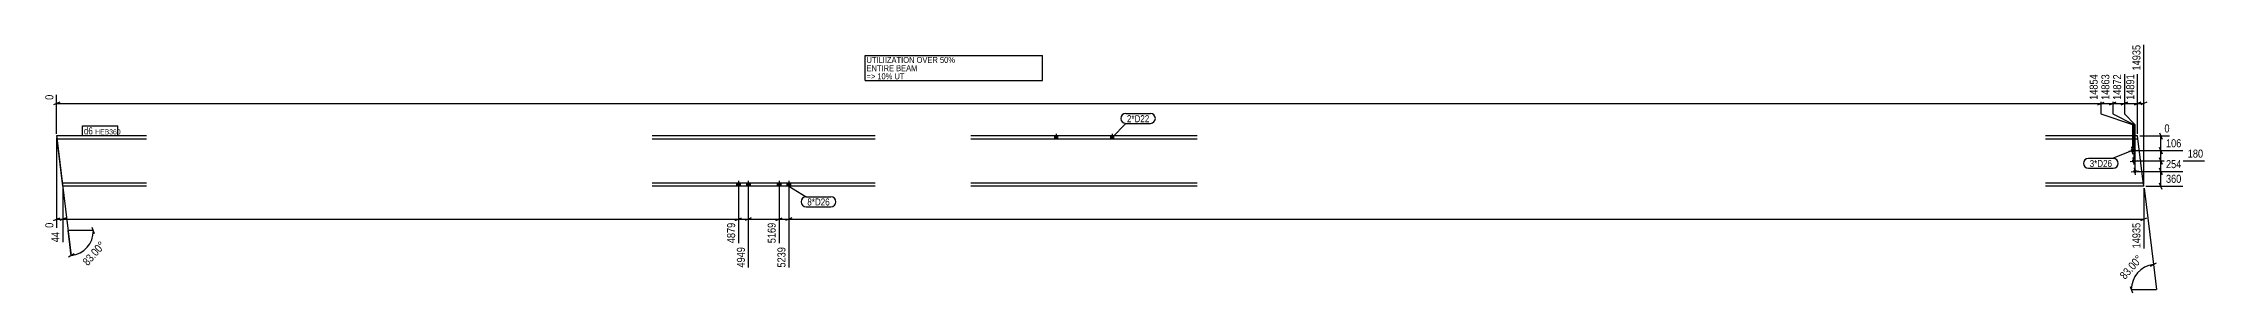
# Model space of a CAD drawing. Header units: millimetres. Extents: x 33 to 40896, y 45 to 1829.
# Drawn here: x 25428 to 40896, y 45 to 1829 of the extents above; entities that cross this region are included whole.
import ezdxf

# ---------------------------------------------------------------- set-up
doc = ezdxf.new("R2010")
doc.units = ezdxf.units.MM
doc.linetypes.add('DXK_LINE_DOT2', pattern=[3.9198, 1.9599, -1.9599])
for name, color, linetype in [('MÅLSÆTNING', 7, 'Continuous'), ('STÅL', 7, 'Continuous'), ('TEKST', 7, 'Continuous')]:
    doc.layers.add(name, color=color, linetype=linetype)
doc.styles.add('Arial Narrow', font='ARIALN.TTF', dxfattribs={"height": 0.2})

msp = doc.modelspace()

# ---------------------------------------------------------------- hatches: boundary and pattern name
at = {"layer": 'STÅL', "linetype": 'Continuous'}
for points in [[(32665, 1144), (32687, 1144), (32687, 1167), (32665, 1167)], [(33065, 1144), (33087, 1144), (33087, 1167), (33065, 1167)], [(40365, 1060, -1), (40390, 1063, -1)], [(40374, 985, -1), (40400, 988, -1)], [(30390, 807), (30416, 807), (30416, 829), (30390, 829)], [(30390, 807), (30416, 807), (30416, 829), (30390, 829)], [(30460, 807), (30486, 807), (30486, 829), (30460, 829)], [(30460, 807), (30486, 807), (30486, 829), (30460, 829)], [(30680, 807), (30706, 807), (30706, 829), (30680, 829)], [(30680, 807), (30706, 807), (30706, 829), (30680, 829)], [(30750, 807), (30776, 807), (30776, 829), (30750, 829)], [(30750, 807), (30776, 807), (30776, 829), (30750, 829)], [(40383, 911, -1), (40409, 914, -1)]]:
    msp.add_hatch(color=3, dxfattribs=at).paths.add_polyline_path(points)

# ---------------------------------------------------------------- linework, layer by layer
at = {"layer": 'MÅLSÆTNING', "color": 7, "linetype": 'Continuous'}
for p, q in [((40459, 822), (40459, 1817)), ((40153, 1607), (40153, 1323)), ((40237, 1607), (40237, 1323)), ((40415, 1182), (40415, 1607)), ((25546, 1407), (25501, 1389)), ((25524, 1182), (25524, 1460)), ((25524, 1398), (40153, 1398)), ((40130, 1389), (40175, 1407)), ((40321, 1398), (40415, 1398)), ((40392, 1389), (40437, 1407)), ((40437, 1407), (40392, 1389)), ((40415, 1398), (40459, 1398)), ((40482, 1407), (40437, 1389)), ((40153, 1323), (40378, 1248)), ((40153, 1323), (40378, 1248)), ((40237, 1323), (40387, 1248)), ((40237, 1323), (40387, 1248)), ((40321, 1323), (40396, 1248)), ((40321, 1323), (40396, 1248)), ((40378, 1248), (40378, 1076)), ((40378, 1248), (40378, 1076)), ((40387, 1248), (40387, 1002)), ((40387, 1248), (40387, 1002)), ((40396, 1248), (40396, 927)), ((40396, 1248), (40396, 927)), ((25524, 1152), (25524, 509)), ((25526, 1152), (25629, 310)), ((40430, 1167), (40644, 1167)), ((40572, 1189), (40590, 1144)), ((40590, 1039), (40572, 1084)), ((40572, 1084), (40590, 1039)), ((40581, 1061), (40581, 1167)), ((40393, 1061), (40738, 1061)), ((40393, 1061), (40738, 1061)), ((40402, 987), (40894, 987)), ((40402, 987), (40894, 987)), ((40590, 964), (40572, 1009)), ((40590, 890), (40572, 935)), ((40572, 935), (40590, 890)), ((40581, 987), (40581, 1061)), ((40581, 912), (40581, 987)), ((25568, 792), (25568, 406)), ((25568, 792), (25568, 406)), ((40411, 912), (40738, 912)), ((40411, 912), (40738, 912)), ((40461, 792), (40528, 246)), ((40474, 807), (40738, 807)), ((40590, 784), (40572, 829)), ((40581, 807), (40581, 912)), ((30403, 748), (30403, 399)), ((30473, 748), (30473, 225)), ((30473, 748), (30473, 225)), ((30693, 748), (30693, 399)), ((30763, 748), (30763, 225)), ((30763, 748), (30763, 225)), ((25501, 562), (25546, 580)), ((25524, 571), (25568, 571)), ((25591, 580), (25546, 562)), ((25591, 580), (25546, 562)), ((25568, 571), (30403, 571)), ((25787, 489), (25607, 489)), ((25629, 310), (25607, 489)), ((25796, 467), (25778, 512)), ((30380, 562), (30425, 580)), ((30380, 562), (30425, 580)), ((30403, 571), (30473, 571)), ((30495, 580), (30450, 562)), ((30495, 580), (30450, 562)), ((30473, 571), (30693, 571)), ((30670, 562), (30715, 580)), ((30670, 562), (30715, 580)), ((30693, 571), (30763, 571)), ((30785, 580), (30740, 562)), ((30785, 580), (30740, 562)), ((30763, 571), (40459, 571)), ((40437, 562), (40482, 580)), ((25650, 322), (25608, 299)), ((40507, 234), (40549, 258)), ((40528, 246), (40550, 68)), ((40361, 90), (40379, 45)), ((40370, 68), (40550, 68))]:
    msp.add_line(p, q, dxfattribs=at)
for centre, start, end in [((25607, 489), 277, 360), ((40550, 68), 97, 180)]:
    msp.add_arc(centre, 180, start, end, dxfattribs=at)
at = {"layer": 'STÅL', "color": 2, "linetype": 'Continuous'}
for p, q in [((26168, 1167), (25524, 1167)), ((25524, 1167), (25527, 1144)), ((26168, 1144), (25527, 1144)), ((25563, 846), (25527, 1144)), ((31381, 1167), (29785, 1167)), ((31381, 1144), (29785, 1144)), ((33686, 1167), (32065, 1167)), ((33686, 1144), (32065, 1144)), ((40415, 1167), (39757, 1167)), ((40418, 1144), (39757, 1144)), ((40453, 856), (40415, 1167)), ((25568, 807), (25563, 846)), ((26168, 829), (25565, 829)), ((26168, 807), (25568, 807)), ((31381, 829), (29785, 829)), ((31381, 807), (29785, 807)), ((33686, 829), (32065, 829)), ((33686, 807), (32065, 807)), ((40456, 829), (39757, 829)), ((40459, 807), (39757, 807)), ((40456, 829), (40453, 856)), ((40459, 807), (40456, 829))]:
    msp.add_line(p, q, dxfattribs=at)
at = {"layer": 'STÅL', "color": 3, "linetype": 'Continuous'}
for p, q in [((32665, 1167), (32665, 1144)), ((32676, 1180), (32676, 1144)), ((32687, 1167), (32687, 1144)), ((33065, 1167), (33065, 1144)), ((33076, 1180), (33076, 1144)), ((33087, 1167), (33087, 1144)), ((40381, 1035), (40374, 1087)), ((40352, 1058), (40403, 1064)), ((40361, 984), (40412, 990)), ((40390, 961), (40384, 1013)), ((40399, 887), (40393, 938)), ((30390, 829), (30390, 807)), ((30390, 829), (30390, 807)), ((30403, 844), (30403, 739)), ((30403, 844), (30403, 739)), ((30416, 829), (30416, 807)), ((30416, 829), (30416, 807)), ((30460, 829), (30460, 807)), ((30460, 829), (30460, 807)), ((30473, 844), (30473, 739)), ((30473, 844), (30473, 739)), ((30486, 829), (30486, 807)), ((30486, 829), (30486, 807)), ((30680, 829), (30680, 807)), ((30680, 829), (30680, 807)), ((30693, 844), (30693, 739)), ((30693, 844), (30693, 739)), ((30706, 829), (30706, 807)), ((30706, 829), (30706, 807)), ((30750, 829), (30750, 807)), ((30750, 829), (30750, 807)), ((30763, 844), (30763, 739)), ((30763, 844), (30763, 739)), ((30776, 829), (30776, 807)), ((30776, 829), (30776, 807)), ((40370, 909), (40422, 916))]:
    msp.add_line(p, q, dxfattribs=at)
at = {"layer": 'STÅL', "color": 7, "linetype": 'DXK_LINE_DOT2'}
msp.add_line((40456, 829), (40454, 846), dxfattribs=at)

# ---------------------------------------------------------------- wipeouts: each hides what was drawn before it
at = {"color": 0, "linetype": 'Continuous'}
msp.add_wipeout([(32237, 1571), (32237, 1616), (31319, 1616), (31319, 1571)], dxfattribs=at).dxf.layer = 'TEKST'
at = {"color": 0}
for points in [[(33342, 1264), (33342, 1317), (33183, 1317), (33183, 1264)], [(40232, 944), (40232, 997), (40072, 997), (40072, 944)], [(31056, 669), (31056, 721), (30896, 721), (30896, 669)]]:
    msp.add_wipeout(points, dxfattribs=at).dxf.layer = 'TEKST'

# ---------------------------------------------------------------- next in the draw order: wipeouts: each hides what was drawn before it
at = {"color": 0, "linetype": 'Continuous'}
for points, layer in [([(40447, 1829), (40363, 1829), (40363, 1622), (40447, 1622)], 'MÅLSÆTNING'), ([(40141, 1619), (40057, 1619), (40057, 1412), (40141, 1412)], 'MÅLSÆTNING'), ([(25512, 1472), (25428, 1472), (25428, 1412), (25512, 1412)], 'MÅLSÆTNING'), ([(40656, 1179), (40656, 1263), (40595, 1263), (40595, 1179)], 'MÅLSÆTNING'), ([(25556, 491), (25472, 491), (25472, 394), (25556, 394)], 'MÅLSÆTNING'), ([(30461, 383), (30377, 383), (30377, 213), (30461, 213)], 'MÅLSÆTNING'), ([(30751, 383), (30667, 383), (30667, 213), (30751, 213)], 'MÅLSÆTNING'), ([(32322, 1629), (32322, 1674), (31319, 1674), (31319, 1629)], 'TEKST')]:
    msp.add_wipeout(points, dxfattribs=at).dxf.layer = layer
at = {"color": 0}
for points, layer in [([(25894, 382), (25831, 438), (25685, 273), (25748, 217)], 'MÅLSÆTNING'), ([(40472, 284), (40409, 339), (40263, 174), (40326, 119)], 'MÅLSÆTNING'), ([(33342, 1264), (33342, 1317), (33183, 1317), (33183, 1264)], 'TEKST'), ([(25783, 1177), (25783, 1230), (25719, 1230), (25719, 1177)], 'TEKST'), ([(40232, 944), (40232, 997), (40072, 997), (40072, 944)], 'TEKST'), ([(31056, 669), (31056, 721), (30896, 721), (30896, 669)], 'TEKST')]:
    msp.add_wipeout(points, dxfattribs=at).dxf.layer = layer

# ---------------------------------------------------------------- next in the draw order: linework, layer by layer
at = {"layer": 'MÅLSÆTNING', "color": 7, "linetype": 'Continuous'}
for p, q in [((40153, 1607), (40153, 1323)), ((40321, 1607), (40321, 1323)), ((40415, 1182), (40415, 1607)), ((40130, 1389), (40175, 1407)), ((40153, 1398), (40237, 1398)), ((40259, 1407), (40214, 1389)), ((40459, 792), (40459, 362)), ((30403, 748), (30403, 399)), ((30693, 748), (30693, 399))]:
    msp.add_line(p, q, dxfattribs=at)
at = {"layer": 'TEKST', "color": 7, "linetype": 'Continuous'}
for p, q in [((31310, 1562), (32578, 1562)), ((33076, 1156), (33174, 1255)), ((33174, 1326), (33351, 1326)), ((33174, 1255), (33351, 1255)), ((40063, 1006), (40241, 1006)), ((40063, 935), (40241, 935)), ((40378, 1061), (40241, 1006)), ((30763, 808), (30887, 730)), ((30887, 730), (31065, 730)), ((30887, 660), (31065, 660))]:
    msp.add_line(p, q, dxfattribs=at)
for centre, radius, start, end in [((33174, 1291), 35.2, 90, 270), ((33351, 1291), 35.2, 270, 90), ((40063, 970), 35.3, 90, 270), ((40241, 970), 35.3, 270, 90), ((30887, 695), 35.3, 90, 270), ((31065, 695), 35.3, 270, 90)]:
    msp.add_arc(centre, radius, start, end, dxfattribs=at)

# ---------------------------------------------------------------- next in the draw order: texts
at = {"layer": 'MÅLSÆTNING', "color": 3, "linetype": 'Continuous', "style": 'Arial Narrow'}
for s, p in [('14935', (40435, 1634)), ('14854', (40129, 1424)), ('0', (25500, 1424)), ('4949', (30449, 225)), ('5239', (30739, 225))]:
    msp.add_text(s, height=57.3, rotation=90.0002, dxfattribs=at).set_placement(p)
msp.add_text('0', height=57.3, dxfattribs=at).set_placement((40607, 1191))
at = {"layer": 'MÅLSÆTNING', "color": 3, "style": 'Arial Narrow'}
for p in [(25747, 234), (40325, 136)]:
    msp.add_text('83.00°', height=57.3, rotation=48.5009, dxfattribs=at).set_placement(p)
at = {"layer": 'TEKST', "color": 3, "style": 'Arial Narrow'}
for s, p in [('2*D22', (33183, 1264)), ('3*D26', (40072, 944)), ('8*D26', (30896, 669))]:
    msp.add_text(s, height=50.1, dxfattribs=at).set_placement(p)

# ---------------------------------------------------------------- next in the draw order: wipeouts: each hides what was drawn before it
at = {"color": 0, "linetype": 'Continuous'}
for points, layer in [([(25512, 557), (25428, 557), (25428, 497), (25512, 497)], 'MÅLSÆTNING'), ([(32569, 1688), (32569, 1733), (31319, 1733), (31319, 1688)], 'TEKST')]:
    msp.add_wipeout(points, dxfattribs=at).dxf.layer = layer
at = {"color": 0}
msp.add_wipeout([(25783, 1177), (25783, 1230), (25719, 1230), (25719, 1177)], dxfattribs=at).dxf.layer = 'TEKST'

# ---------------------------------------------------------------- next in the draw order: linework, layer by layer
at = {"layer": 'TEKST', "color": 7, "linetype": 'Continuous'}
for p, q in [((31310, 1742), (32578, 1742)), ((31310, 1562), (31310, 1742)), ((32578, 1562), (32578, 1742)), ((25710, 1168), (25710, 1239))]:
    msp.add_line(p, q, dxfattribs=at)

# ---------------------------------------------------------------- next in the draw order: texts
at = {"layer": 'MÅLSÆTNING', "color": 3, "linetype": 'Continuous', "style": 'Arial Narrow'}
for s, p in [('0', (25500, 509)), ('44', (25544, 406))]:
    msp.add_text(s, height=57.3, rotation=90.0002, dxfattribs=at).set_placement(p)
at = {"layer": 'TEKST', "color": 3, "linetype": 'Continuous', "style": 'Arial Narrow'}
for s, height, p in [('UTILIIZATION OVER 50%', 42.95, (31319, 1688)), ('=> 10% UT', 42.9, (31319, 1571)), ('ENTIRE BEAM', 42.95, (31319, 1629))]:
    msp.add_text(s, height=height, dxfattribs=at).set_placement(p)

# ---------------------------------------------------------------- next in the draw order: wipeouts: each hides what was drawn before it
at = {"color": 0, "linetype": 'Continuous'}
for points in [[(40225, 1619), (40141, 1619), (40141, 1412), (40225, 1412)], [(40740, 1073), (40740, 1157), (40606, 1157), (40606, 1073)], [(30391, 557), (30307, 557), (30307, 387), (30391, 387)], [(30681, 557), (30597, 557), (30597, 387), (30681, 387)], [(40447, 557), (40363, 557), (40363, 350), (40447, 350)]]:
    msp.add_wipeout(points, dxfattribs=at).dxf.layer = 'MÅLSÆTNING'
at = {"color": 0}
msp.add_wipeout([(25952, 1177), (25952, 1215), (25799, 1215), (25799, 1177)], dxfattribs=at).dxf.layer = 'TEKST'

# ---------------------------------------------------------------- next in the draw order: linework, layer by layer
at = {"layer": 'MÅLSÆTNING', "color": 7, "linetype": 'Continuous'}
for p, q in [((40237, 1607), (40237, 1323)), ((40298, 1389), (40343, 1407)), ((40572, 1009), (40590, 964))]:
    msp.add_line(p, q, dxfattribs=at)

# ---------------------------------------------------------------- next in the draw order: texts
at = {"layer": 'MÅLSÆTNING', "color": 3, "linetype": 'Continuous', "style": 'Arial Narrow'}
for s, p in [('14863', (40213, 1424)), ('4879', (30379, 399)), ('5169', (30669, 399)), ('14935', (40435, 362))]:
    msp.add_text(s, height=57.3, rotation=90.0002, dxfattribs=at).set_placement(p)
msp.add_text('106', height=57.3, dxfattribs=at).set_placement((40618, 1085))

# ---------------------------------------------------------------- next in the draw order: wipeouts: each hides what was drawn before it
at = {"color": 0}
msp.add_wipeout([(25952, 1177), (25952, 1215), (25799, 1215), (25799, 1177)], dxfattribs=at).dxf.layer = 'TEKST'

# ---------------------------------------------------------------- next in the draw order: linework, layer by layer
at = {"layer": 'TEKST', "color": 7, "linetype": 'Continuous'}
for p, q in [((25710, 1239), (25961, 1239)), ((25961, 1168), (25961, 1239)), ((25710, 1168), (25961, 1168))]:
    msp.add_line(p, q, dxfattribs=at)

# ---------------------------------------------------------------- next in the draw order: texts
at = {"layer": 'TEKST', "color": 3, "style": 'Arial Narrow'}
for s, height, p in [('d6', 50.1, (25719, 1177)), ('HEB360', 35.8, (25799, 1177))]:
    msp.add_text(s, height=height, dxfattribs=at).set_placement(p)

# ---------------------------------------------------------------- next in the draw order: wipeouts: each hides what was drawn before it
at = {"color": 0, "linetype": 'Continuous'}
for points in [[(40403, 1619), (40319, 1619), (40319, 1412), (40403, 1412)], [(40896, 999), (40896, 1083), (40762, 1083), (40762, 999)]]:
    msp.add_wipeout(points, dxfattribs=at).dxf.layer = 'MÅLSÆTNING'

# ---------------------------------------------------------------- next in the draw order: linework, layer by layer
at = {"layer": 'MÅLSÆTNING', "color": 7, "linetype": 'Continuous'}
for p, q in [((40321, 1607), (40321, 1323)), ((40214, 1389), (40259, 1407)), ((40237, 1398), (40321, 1398)), ((40343, 1407), (40298, 1389))]:
    msp.add_line(p, q, dxfattribs=at)

# ---------------------------------------------------------------- next in the draw order: texts
at = {"layer": 'MÅLSÆTNING', "color": 3, "linetype": 'Continuous', "style": 'Arial Narrow'}
msp.add_text('14891', height=57.3, rotation=90.0002, dxfattribs=at).set_placement((40391, 1424))
msp.add_text('180', height=57.3, dxfattribs=at).set_placement((40774, 1011))

# ---------------------------------------------------------------- next in the draw order: wipeouts: each hides what was drawn before it
at = {"color": 0, "linetype": 'Continuous'}
for points in [[(40309, 1619), (40225, 1619), (40225, 1412), (40309, 1412)], [(40740, 924), (40740, 1008), (40606, 1008), (40606, 924)]]:
    msp.add_wipeout(points, dxfattribs=at).dxf.layer = 'MÅLSÆTNING'

# ---------------------------------------------------------------- next in the draw order: texts
at = {"layer": 'MÅLSÆTNING', "color": 3, "linetype": 'Continuous', "style": 'Arial Narrow'}
msp.add_text('14872', height=57.3, rotation=90.0002, dxfattribs=at).set_placement((40297, 1424))

# ---------------------------------------------------------------- next in the draw order: wipeouts: each hides what was drawn before it
at = {"color": 0, "linetype": 'Continuous'}
msp.add_wipeout([(40740, 819), (40740, 903), (40606, 903), (40606, 819)], dxfattribs=at).dxf.layer = 'MÅLSÆTNING'

# ---------------------------------------------------------------- next in the draw order: texts
at = {"layer": 'MÅLSÆTNING', "color": 3, "linetype": 'Continuous', "style": 'Arial Narrow'}
for s, p in [('254', (40618, 936)), ('360', (40618, 831))]:
    msp.add_text(s, height=57.3, dxfattribs=at).set_placement(p)

doc.saveas('drawing.dxf')
